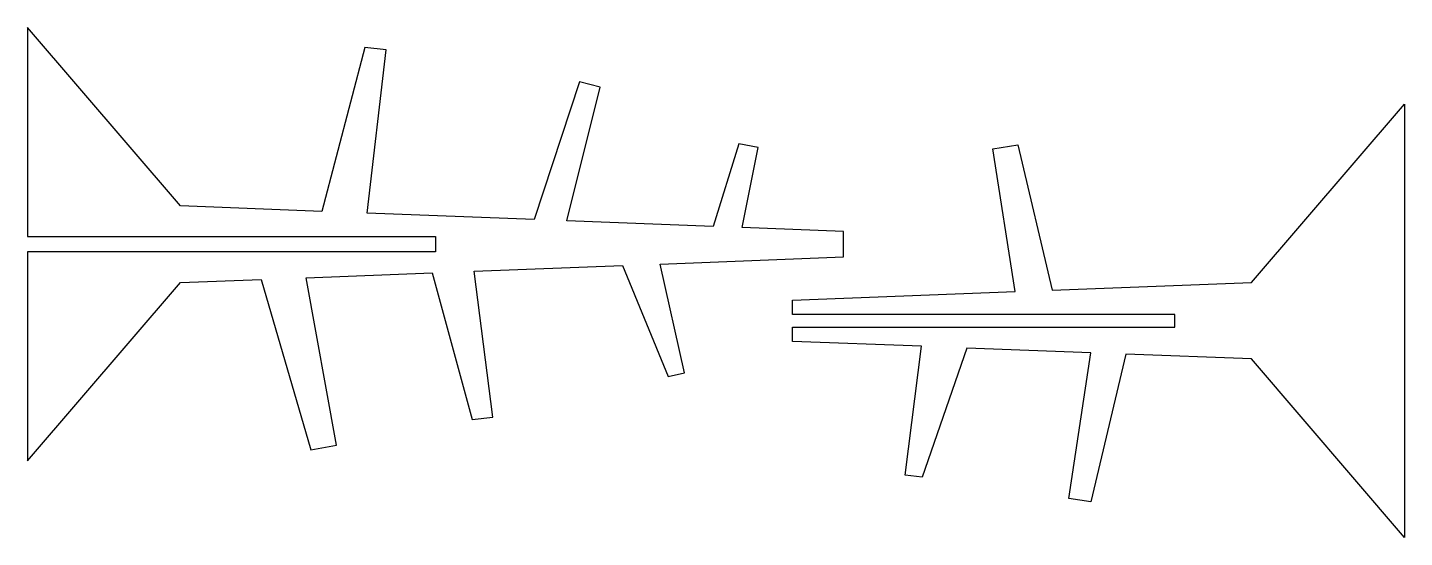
# Model space of a CAD drawing. Header units: millimetres. Extents: x -279 to -9, y 12 to 112.
import ezdxf

# ---------------------------------------------------------------- set-up
doc = ezdxf.new("R2010")
doc.units = ezdxf.units.MM
doc.layers.get('0').update_dxf_attribs({"linetype": 'CONTINUOUS'})

msp = doc.modelspace()

# ---------------------------------------------------------------- linework, layer by layer
for points in [[(-199.14, 71.36), (-199.14, 68.36), (-279.14, 68.36), (-279.14, 27.36), (-249.14, 62.36), (-233.3, 62.97), (-223.61, 29.54), (-218.56, 30.46), (-224.52, 63.3), (-199.78, 64.26), (-191.95, 35.46), (-187.92, 35.97), (-191.54, 64.57), (-162.48, 65.69), (-153.5, 43.94), (-150.35, 44.65), (-155.12, 65.97), (-119.14, 67.36), (-119.14, 72.36), (-139.04, 73.12), (-135.86, 88.81), (-139.65, 89.58), (-144.67, 73.34), (-173.41, 74.45), (-166.88, 100.69), (-170.88, 101.68), (-179.78, 74.69), (-212.55, 75.95), (-208.8, 107.97), (-213.02, 108.47), (-221.44, 76.29), (-249.14, 77.36), (-279.14, 112.36), (-279.14, 71.36)], [(-54.14, 53.61), (-54.14, 56.11), (-129.14, 56.11), (-129.14, 58.9), (-85.5, 60.57), (-89.89, 88.58), (-84.98, 89.35), (-78.2, 60.86), (-39.14, 62.36), (-9.14, 97.36), (-9.14, 12.36), (-39.14, 47.36), (-63.77, 48.3), (-70.65, 19.37), (-74.96, 20.02), (-70.65, 48.57), (-94.94, 49.5), (-103.72, 24.16), (-107.04, 24.58), (-103.84, 49.85), (-129.14, 50.82), (-129.14, 53.61)]]:
    msp.add_lwpolyline(points, close=True)

doc.saveas('drawing.dxf')
